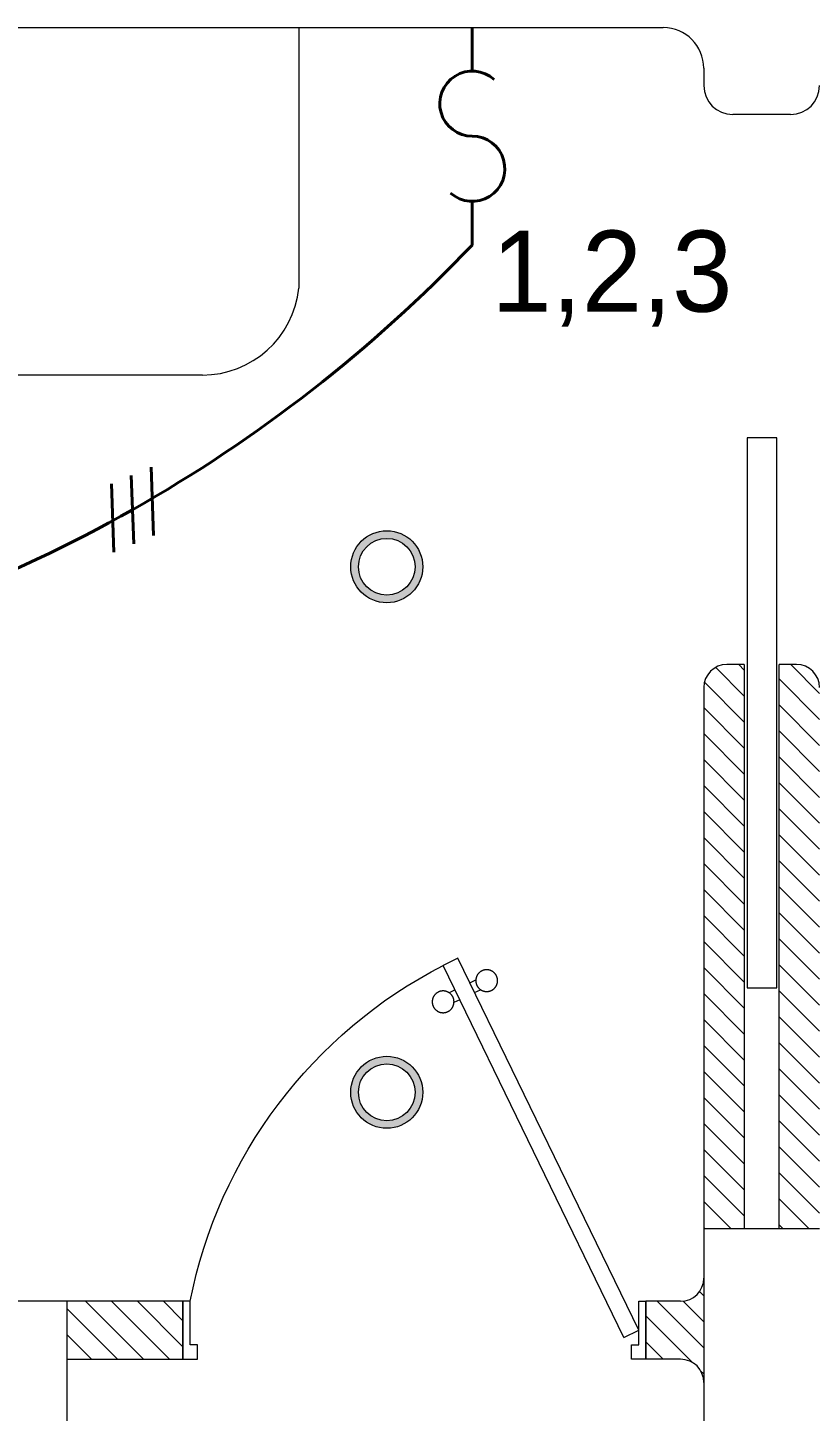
# Model space of a CAD drawing. Header units: metres. Extents: x 14 to 2416, y -346 to 476.
# Drawn here: x 143.108 to 144.464, y -68.661 to -66.271 of the extents above; entities that cross this region are included whole.
import ezdxf

# ---------------------------------------------------------------- set-up
doc = ezdxf.new("R2010")
doc.units = ezdxf.units.M
doc.linetypes.add('0', pattern=[0])
doc.layers.get('0').update_dxf_attribs({"linetype": '0', "lineweight": 20})
for name, color, linetype, lineweight in [('A-ANNO-TEXT', 20, 'Continuous', 13), ('A-DOOR', 35, 'Continuous', 5), ('A-WALL', 250, 'Continuous', 20), ('baños', 251, 'Continuous', 0), ('E Salida Interruptores', 22, 'Continuous', 40), ('E Salida Luces', 22, 'Continuous', 40), ('E Tuberia Emp Losa', 22, 'Continuous', 40), ('MAVA -LUMINARIAS', 1, 'Continuous', 18), ('PLF 01', 252, 'Continuous', 9)]:
    doc.layers.add(name, color=color, linetype=linetype, lineweight=lineweight)
doc.layers.add('MAVA Luminarias', color=1, linetype='Continuous')
doc.styles.add('CENTURY GOTHIC', font='GOTHIC.TTF')
doc.styles.get("Standard").update_dxf_attribs({"font": 'arial.ttf', "height": 0.1875})

# ---------------------------------------------------------------- blocks, each defined once
blk = doc.blocks.new('downlight')
at = {"layer": 'MAVA -LUMINARIAS'}
h = blk.add_hatch(color=3, dxfattribs=at)
h.dxf.hatch_style = 1
h.paths.add_polyline_path([(-5.416, -22.4571, 1), (-5.2917, -22.4571, 1)])
h.paths.add_polyline_path([(-5.3048, -22.4571, -1), (-5.4029, -22.4571, -1)], flags=16)
at = {"layer": 'MAVA -LUMINARIAS', "color": 3}
for radius in [0.0622, 0.049]:
    blk.add_circle((-5.3539, -22.4571), radius, dxfattribs=at)
blk = doc.blocks.new('A$C3685e79b')
at = {"layer": 'A-DOOR'}
for p, q in [((0.0125, 0.05), (0.3248, 0.6926)), ((0.038, 0.0376), (0.3503, 0.6802)), ((0.3248, 0.6926), (0.3503, 0.6802)), ((0.3042, 0.6503), (0.294, 0.6552)), ((0.296, 0.6333), (0.2858, 0.6383)), ((0.3297, 0.6379), (0.3399, 0.6329)), ((0.3215, 0.621), (0.3317, 0.616)), ((0.038, 0.0376), (0.0125, 0.05))]:
    blk.add_line(p, q, dxfattribs=at)
for points in [[(0, 0), (0.025, 0), (0.025, 0.025), (0.0125, 0.025), (0.0125, 0.1), (0, 0.1), (0, 0)], [(0.8, 0), (0.775, 0), (0.775, 0.025), (0.7875, 0.025), (0.7875, 0.1), (0.8, 0.1), (0.8, 0)]]:
    blk.add_lwpolyline(points, dxfattribs=at)
blk.add_arc((-0.0309, -0.0619), 0.8343, 11.1901, 62.8126, dxfattribs=at)
for points in [[(0.294, 0.6539), (0.294, 0.659), (0.289, 0.6677), (0.2802, 0.6727), (0.2702, 0.6727), (0.2614, 0.6677), (0.2564, 0.6589), (0.2564, 0.6489), (0.2614, 0.6401), (0.2702, 0.6351), (0.2803, 0.6351), (0.289, 0.6401), (0.294, 0.6489), (0.294, 0.6539)], [(0.3693, 0.6173), (0.3693, 0.6224), (0.3642, 0.6311), (0.3555, 0.6361), (0.3454, 0.6361), (0.3367, 0.6311), (0.3316, 0.6224), (0.3317, 0.6123), (0.3367, 0.6035), (0.3454, 0.5985), (0.3555, 0.5985), (0.3643, 0.6036), (0.3693, 0.6123), (0.3693, 0.6173)]]:
    blk.add_open_spline(points, degree=2, dxfattribs=at)
blk = doc.blocks.new('PL BASE 2N NASAS 09')
at = {"layer": 'PLF 01'}
h = blk.add_hatch(dxfattribs=at)
h.set_pattern_fill('LINE', color=256, scale=0.01, angle=-45)
h.set_pattern_definition([(315, (0, 0.05), (0.0224506403, 0.0224506403), [])])
edge = h.paths.add_edge_path()
edge.add_line((169.8475, -7.4867), (169.9175, -7.4867))
edge.add_line((169.9175, -7.4867), (169.9175, -6.5117))
edge.add_line((169.9175, -6.5117), (169.8875, -6.5117))
edge.add_arc((169.8875, -6.5517), 0.04, 90, 180)
edge.add_line((169.8475, -6.5517), (169.8475, -7.4867))
edge = h.paths.add_edge_path()
edge.add_arc((170.0075, -6.5517), 0.04, 360, 450)
edge.add_line((170.0075, -6.5117), (169.9775, -6.5117))
edge.add_line((169.9775, -6.5117), (169.9775, -7.4867))
edge.add_line((169.9775, -7.4867), (170.0475, -7.4867))
edge.add_line((170.0475, -7.4867), (170.0475, -6.5517))
h = blk.add_hatch(dxfattribs=at)
h.set_pattern_fill('LINE', color=256, scale=0.01, angle=-45)
h.set_pattern_definition([(315, (-158.24565, -11.414657), (0.0224506403, 0.0224506403), [])])
h.paths.add_polyline_path([(168.7475, -7.6117), (168.7475, -7.7117), (168.9475, -7.7117), (168.9475, -7.6117)])
edge = h.paths.add_edge_path()
edge.add_arc((169.8075, -7.5717), 0.04, 270, 360, ccw=False)
edge.add_line((169.8075, -7.6117), (169.7475, -7.6117))
edge.add_line((169.7475, -7.6117), (169.7475, -7.7117))
edge.add_line((169.7475, -7.7117), (169.8075, -7.7117))
edge.add_arc((169.8075, -7.7517), 0.04, 0, 90, ccw=False)
edge.add_line((169.8475, -7.7517), (169.8475, -7.5717))
at = {"layer": 'A-DOOR'}
blk.add_line((166.3576, -5.4117), (169.0876, -5.4117), dxfattribs=at)
blk.add_lwpolyline([(169.9225, -6.1201), (169.9225, -7.0701), (169.9736, -7.0701), (169.9736, -6.1201)], close=True, dxfattribs=at)
at = {"layer": 'A-WALL'}
for p, q in [((169.0876, -5.4117), (169.7775, -5.4117)), ((169.8475, -5.4817), (169.8475, -5.5117)), ((169.9975, -5.5617), (169.8975, -5.5617)), ((169.9175, -6.5117), (169.8875, -6.5117)), ((169.9175, -6.5117), (169.9175, -7.4867)), ((170.0075, -6.5117), (169.9775, -6.5117)), ((169.9775, -7.4867), (169.9775, -6.5117)), ((169.8475, -6.5517), (169.8475, -7.4867)), ((169.8475, -7.4867), (169.8475, -8.9217)), ((170.0475, -7.4867), (169.8475, -7.4867)), ((168.9475, -7.6117), (168.3375, -7.6117)), ((168.7475, -8.9217), (168.7475, -7.6117)), ((168.9475, -7.7117), (168.9475, -7.6117)), ((169.8075, -7.6117), (169.7475, -7.6117)), ((169.7475, -7.7117), (169.7475, -7.6117)), ((169.7475, -7.7117), (169.7475, -7.6117)), ((168.7475, -7.7117), (168.9475, -7.7117)), ((169.8075, -7.7117), (169.7475, -7.7117))]:
    blk.add_line(p, q, dxfattribs=at)
for centre, radius, start, end in [((169.7775, -5.4817), 0.07, 0, 90), ((169.8975, -5.5117), 0.05, 180, 270), ((169.9975, -5.5117), 0.05, 270, 0), ((169.8875, -6.5517), 0.04, 90, 180), ((170.0075, -6.5517), 0.04, 360, 90), ((169.8075, -7.5717), 0.04, 270, 360), ((169.8075, -7.7517), 0.04, 360, 90)]:
    blk.add_arc(centre, radius, start, end, dxfattribs=at)
at = {"layer": 'baños'}
for p, q in [((169.1476, -5.4117), (169.1476, -5.8617)), ((168.981, -6.0117), (166.4641, -6.0117))]:
    blk.add_line(p, q, dxfattribs=at)
blk.add_arc((168.981, -5.8443), 0.1675, 270, 354.0288, dxfattribs=at)
at = {"color": 1, "xscale": -1}
blk.add_blockref('A$C3685e79b', (169.7475, -7.7117), dxfattribs=at)
at = {"layer": 'baños', "linetype": 'Continuous', "flags": 8}
for tag, p in [('MODELNUMBER', (167.1329, -5.6306, 0)), ('TRADENAME', (167.1329, -5.6307, 0)), ('PRODUCT', (167.1329, -5.6307, 0)), ('MATERIAL', (167.1329, -5.6307, 0)), ('MODELNUMBER', (168.3076, -5.6306, 0)), ('TRADENAME', (168.3076, -5.6307, 0)), ('PRODUCT', (168.3076, -5.6307, 0)), ('MATERIAL', (168.3076, -5.6307, 0))]:
    blk.add_attdef(tag, p, '', height=0.0000254, rotation=180.0001, dxfattribs=at)
at = {"layer": 'baños', "linetype": 'Continuous'}
for tag, p, rotation in [('MODELNUMBER', (169.2428, -19.7065), 180.0001), ('TRADENAME', (169.2428, -19.7064), 180.0001), ('MATERIAL', (169.243, -19.7063), 180.0001), ('PRODUCT', (169.243, -19.7064), 180.0001), ('MODELNUMBER', (169.9524, -19.7065), 179.9999), ('MATERIAL', (169.9524, -19.7063), 179.9999), ('TRADENAME', (169.9524, -19.7064), 179.9999), ('PRODUCT', (169.9524, -19.7064), 179.9999)]:
    blk.add_attdef(tag, p, '', height=0.0000254, rotation=rotation, dxfattribs=at)
blk = doc.blocks.new('PL MUEBLES 2N NASAS 09')
blk.add_blockref('PL BASE 2N NASAS 09', (49.9143, 62.717))
blk = doc.blocks.new('A$C595364de')
blk.add_blockref('PL MUEBLES 2N NASAS 09', (-199.5618, -36.6052))
blk = doc.blocks.new('*U451')
at = {"layer": 'E Salida Interruptores'}
for p, q in [((0, 0.3), (0, 0.375)), ((0, 0.075), (0, 0))]:
    blk.add_line(p, q, dxfattribs=at)
for centre, start, end in [((0, 0.24375), 48.18969, 270), ((0, 0.13125), 228.18969, 90)]:
    blk.add_arc(centre, 0.05625, start, end, dxfattribs=at)
blk = doc.blocks.new('*U370')
for p, q in [((0.025, 1.368), (-1.049, -1.483)), ((0.987, 1.368), (-0.088, -1.483))]:
    blk.add_line(p, q)
blk = doc.blocks.new('*U473')
at = {"xscale": 0.03937007874015749, "yscale": 0.03937007874015749, "zscale": 0.03937007874015749, "rotation": 136.4503972478451}
blk.add_blockref('*U370', (-0.0024, -0.0008), dxfattribs=at)

msp = doc.modelspace()

# ---------------------------------------------------------------- linework, layer by layer
at = {"layer": 'E Salida Luces'}
msp.add_arc((142.0415, -64.8969), 2.5352, 282.6038, 316.3756, dxfattribs=at)

# ---------------------------------------------------------------- block references
at = {"layer": 'A-ANNO-TEXT'}
msp.add_blockref('A$C595364de', (124.0766, -86.9711), dxfattribs=at)
at = {"layer": 'E Tuberia Emp Losa', "rotation": 180}
msp.add_blockref('*U451', (143.8766, -66.271), dxfattribs=at)
at = {"layer": 'E Tuberia Emp Losa', "xscale": 0.9842519685039482, "yscale": 0.9842519685039482, "zscale": 0.9842519685039482, "rotation": 246.315101284278}
for p in [(143.3066, -67.0965), (143.2723, -67.1109)]:
    msp.add_blockref('*U473', p, dxfattribs=at)
at = {"layer": 'MAVA Luminarias'}
for p in [(149.0827, -44.7451), (149.0827, -45.6529)]:
    msp.add_blockref('downlight', p, dxfattribs=at)

# ---------------------------------------------------------------- texts
at = {"layer": 'E Tuberia Emp Losa', "insert": (144.1178, -66.7046), "char_height": 0.14, "width": 0.247655, "attachment_point": 5, "style": 'CENTURY GOTHIC'}
msp.add_mtext('1,2,3', dxfattribs=at)

doc.saveas('drawing.dxf')
